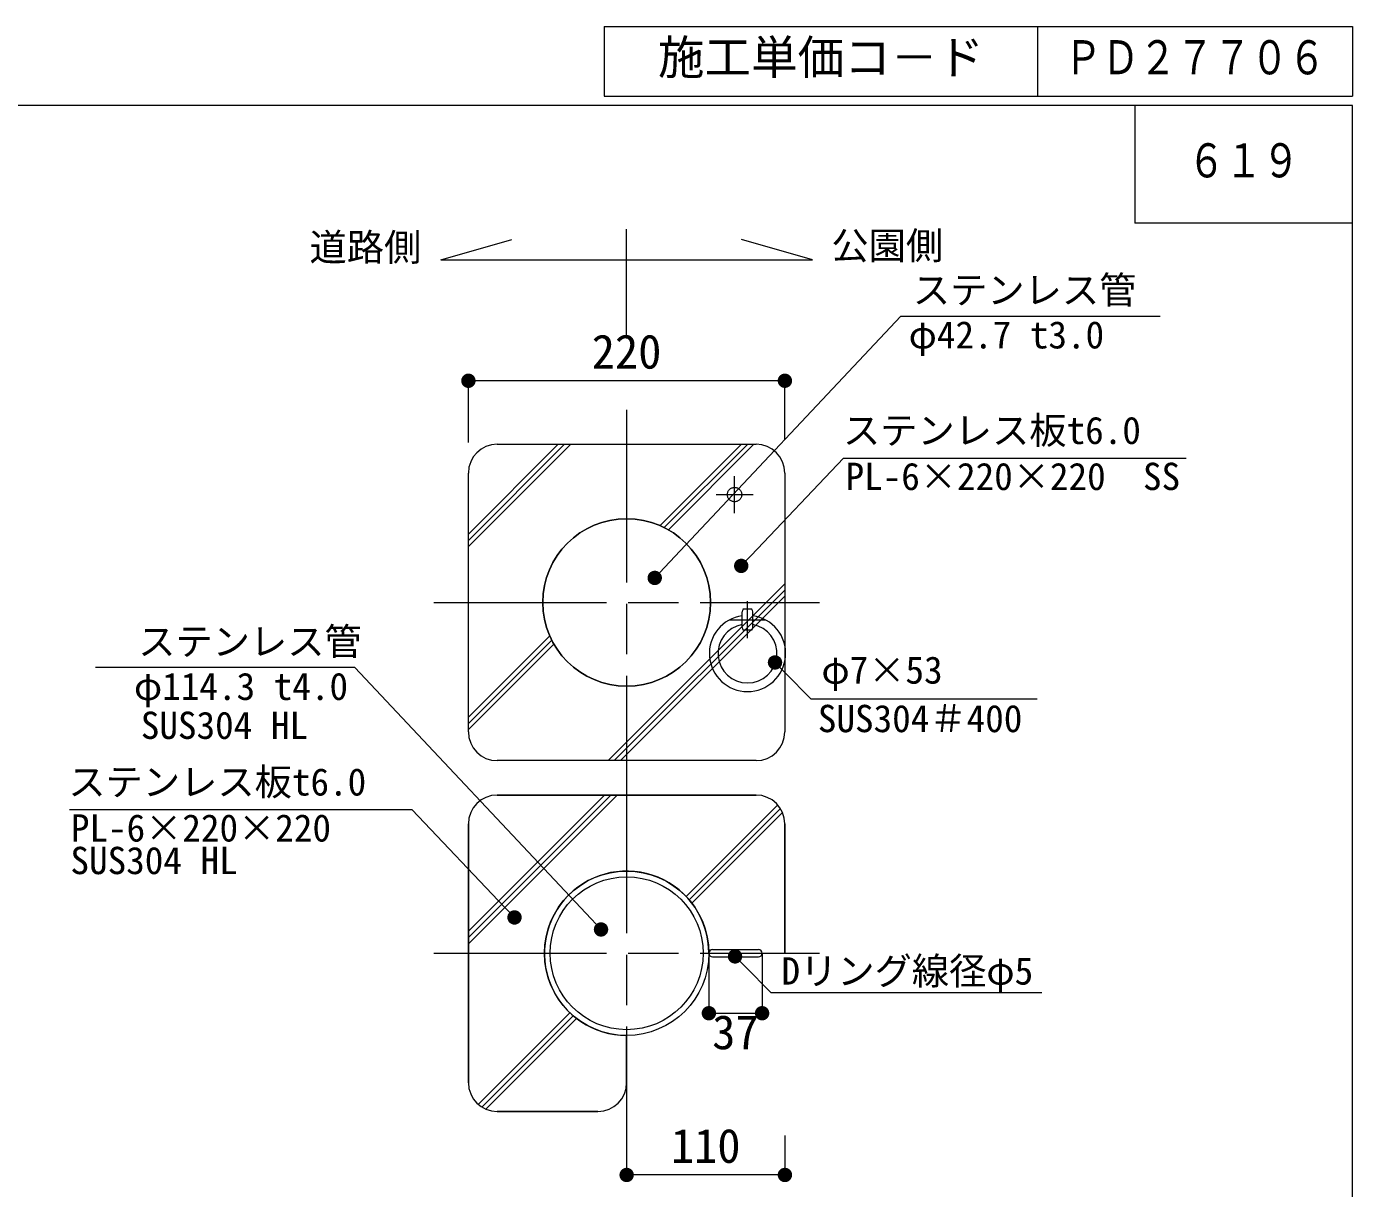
# Model space of a CAD drawing. Units: millimetres on the paper, with parts at other scales. Extents: x 12 to 286, y 10 to 196.
# Drawn here: x 193.3 to 285.5, y 115.7 to 196.5 of the extents above; entities that cross this region are included whole.
import ezdxf
from ezdxf.enums import TextEntityAlignment as Align

# ---------------------------------------------------------------- set-up
doc = ezdxf.new("R2010")
doc.units = ezdxf.units.MM
for name, pattern in [('CHAIN', [18.5, 12, -1.5, 3.5, -1.5]), ('DASHED_SPACED', [12, 6, -6]), ('USER1', [200, 125, -25, 25, -25])]:
    doc.linetypes.add(name, pattern=pattern)
for name, color, linetype, lineweight in [('0_2', 1, 'Continuous', 13), ('C', 1, 'CHAIN', 18), ('H', 6, 'DASHED_SPACED', 5), ('K', 7, 'Continuous', 18), ('K-1', 2, 'Continuous', 15), ('K-2', 7, 'Continuous', 13), ('ハッチ', 4, 'Continuous', 13), ('寸法', 1, 'Continuous', 13), ('本体', 7, 'Continuous', 13)]:
    doc.layers.add(name, color=color, linetype=linetype, lineweight=lineweight)
doc.styles.add('ＭＳ ゴシック', font='')
doc.styles.get('ＭＳ ゴシック').set_extended_font_data('MS Gothic')

# ---------------------------------------------------------------- blocks, each defined once
blk = doc.blocks.new('filled_dot')
at = {"color": 0, "linetype": 'Continuous', "lineweight": -2, "const_width": 1.25}
blk.add_lwpolyline([(-0.625, 0, 1), (0.625, 0, 1)], format="xyb", close=True, dxfattribs=at)

msp = doc.modelspace()

# ---------------------------------------------------------------- linework, layer by layer
at = {"layer": '0_2'}
for p, q in [((240.762, 132.042), (240.762, 127.872)), ((244.462, 132.042), (244.462, 127.872)), ((240.762, 127.872), (244.462, 127.872)), ((235.047, 119.36), (235.047, 116.625)), ((246.047, 119.36), (246.047, 116.625)), ((246.047, 116.625), (235.047, 116.625))]:
    msp.add_line(p, q, dxfattribs=at)
at = {"layer": 'C'}
for p, q in [((235.047, 169.836), (235.047, 143.043)), ((242.547, 162.656), (242.547, 165.222)), ((241.264, 163.939), (243.83, 163.939)), ((221.65, 156.439), (248.443, 156.439)), ((243.447, 153.956), (243.447, 156.522)), ((242.164, 155.239), (244.73, 155.239)), ((235.047, 145.439), (235.047, 118.646)), ((221.65, 132.043), (248.443, 132.043))]:
    msp.add_line(p, q, dxfattribs=at)
at = {"layer": 'H'}
msp.add_circle((242.547, 163.939), 0.5, dxfattribs=at)
at = {"layer": 'K'}
for radius in [5.715, 5.315]:
    msp.add_circle((235.047, 132.043), radius, dxfattribs=at)
at = {"layer": 'K-1'}
for p, q in [((226.047, 167.439), (244.047, 167.439)), ((224.047, 147.439), (224.047, 165.439)), ((246.047, 165.439), (246.047, 147.439)), ((246.047, 157.039), (246.047, 156.439)), ((244.047, 145.439), (226.047, 145.439)), ((226.047, 143.043), (244.047, 143.043)), ((224.047, 123.043), (224.047, 141.043)), ((246.047, 141.043), (246.047, 132.643)), ((244.462, 132.043), (246.047, 132.043)), ((246.047, 132.643), (246.047, 132.043)), ((235.047, 126.328), (235.047, 123.043)), ((233.047, 121.043), (226.047, 121.043))]:
    msp.add_line(p, q, dxfattribs=at)
msp.add_circle((235.047, 156.439), 5.825, dxfattribs=at)
for centre, start, end in [((226.047, 165.439), 90, 180), ((244.047, 165.439), 0, 90), ((226.047, 147.439), 180, 270), ((244.047, 147.439), 270, 0), ((226.047, 141.043), 90, 180), ((244.047, 141.043), 0, 90), ((226.047, 123.043), 180, 270), ((233.047, 123.043), 270, 0)]:
    msp.add_arc(centre, 2, start, end, dxfattribs=at)
at = {"layer": 'K-2'}
for p, q in [((243.08, 154.694), (243.08, 155.785)), ((243.759, 155.966), (243.134, 155.966)), ((243.813, 154.694), (243.813, 155.785)), ((243.759, 154.512), (243.134, 154.512)), ((241.012, 132.293), (244.212, 132.293)), ((241.012, 131.793), (244.212, 131.793))]:
    msp.add_line(p, q, dxfattribs=at)
for centre, radius, start, end in [((243.416, 155.785), 0.335, 147.13278, 180), ((243.478, 155.785), 0.335, 0, 32.86722), ((243.447, 152.889), 2.65, 97.94176, 82.05824), ((243.447, 152.889), 2.05, 100.28854, 79.71146), ((243.416, 154.694), 0.335, 180, 212.86722), ((243.478, 154.694), 0.335, 327.13278, 0), ((241.012, 132.043), 0.25, 90, 270), ((244.212, 132.043), 0.25, 270, 90)]:
    msp.add_arc(centre, radius, start, end, dxfattribs=at)
at = {"layer": 'ハッチ'}
for p, q in [((224.047, 161.19), (230.296, 167.439)), ((224.047, 161.19), (230.296, 167.439)), ((224.047, 160.755), (230.731, 167.439)), ((224.047, 161.19), (230.296, 167.439)), ((224.047, 160.755), (230.731, 167.439)), ((224.047, 160.32), (231.166, 167.439)), ((226.047, 167.439), (244.047, 167.439)), ((237.367, 161.782), (243.024, 167.439)), ((237.367, 161.782), (243.024, 167.439)), ((237.367, 161.782), (243.024, 167.439)), ((237.663, 161.643), (243.459, 167.439)), ((237.663, 161.643), (243.459, 167.439)), ((237.946, 161.491), (243.894, 167.439)), ((224.047, 147.439), (224.047, 165.439)), ((246.047, 165.439), (246.047, 147.439)), ((233.752, 145.439), (246.047, 157.734)), ((233.752, 145.439), (246.047, 157.734)), ((233.752, 145.439), (246.047, 157.734)), ((234.187, 145.439), (246.047, 157.299)), ((234.187, 145.439), (246.047, 157.299)), ((234.622, 145.439), (246.047, 156.864)), ((224.047, 148.462), (229.704, 154.119)), ((224.047, 148.462), (229.704, 154.119)), ((224.047, 148.462), (229.704, 154.119)), ((224.047, 148.027), (229.842, 153.823)), ((224.047, 148.027), (229.842, 153.823)), ((224.047, 147.592), (229.994, 153.54)), ((244.047, 145.439), (226.047, 145.439)), ((224.047, 133.577), (233.512, 143.043)), ((224.047, 133.577), (233.512, 143.043)), ((224.047, 133.142), (233.947, 143.043)), ((224.047, 133.577), (233.512, 143.043)), ((224.047, 133.142), (233.947, 143.043)), ((224.047, 132.707), (234.382, 143.043)), ((244.047, 143.043), (226.047, 143.043)), ((239.183, 135.986), (245.554, 142.357)), ((239.183, 135.986), (245.554, 142.357)), ((239.183, 135.986), (245.554, 142.357)), ((239.39, 135.757), (245.74, 142.107)), ((239.39, 135.757), (245.74, 142.107)), ((224.047, 141.043), (224.047, 123.043)), ((239.584, 135.517), (245.889, 141.821)), ((246.047, 132.041), (246.047, 141.043)), ((240.762, 132.042), (246.047, 132.041)), ((224.732, 121.535), (231.103, 127.906)), ((224.732, 121.535), (231.103, 127.906)), ((224.732, 121.535), (231.103, 127.906)), ((224.982, 121.35), (231.332, 127.7)), ((224.982, 121.35), (231.332, 127.7)), ((225.268, 121.2), (231.572, 127.505)), ((235.047, 123.043), (235.047, 126.328)), ((226.047, 121.043), (233.047, 121.043))]:
    msp.add_line(p, q, dxfattribs=at)
for centre, radius, start, end in [((226.047, 165.439), 2, 90, 180), ((244.047, 165.439), 2, 0, 90), ((235.047, 156.439), 5.825, 0, 180), ((235.047, 156.439), 5.825, 180, 0), ((226.047, 147.439), 2, 180, 270), ((244.047, 147.439), 2, 270, 0), ((226.047, 141.043), 2, 90, 180), ((244.047, 141.043), 2, 0, 90), ((235.047, 132.043), 5.715, 359.9928, 269.99999), ((226.047, 123.043), 2, 180, 270), ((233.047, 123.043), 2, 270, 0)]:
    msp.add_arc(centre, radius, start, end, dxfattribs=at)
at = {"layer": '寸法', "color": 7}
for p, q in [((233.489, 196.49), (285.5, 196.49)), ((233.489, 196.49), (233.489, 191.652)), ((263.609, 196.49), (263.609, 191.652)), ((285.5, 196.49), (285.5, 191.652)), ((233.489, 191.652), (285.5, 191.652)), ((270.365, 191.004), (270.365, 182.804)), ((285.5, 182.804), (270.365, 182.804))]:
    msp.add_line(p, q, dxfattribs=at)
at = {"layer": '寸法', "color": 6}
for p, q in [((285.5, 191.004), (11.687, 191.004)), ((285.5, 9.822), (285.5, 191.004))]:
    msp.add_line(p, q, dxfattribs=at)
at = {"layer": '寸法', "color": 3}
for p, q in [((222.136, 180.257), (227.06, 181.673)), ((247.957, 180.257), (243.033, 181.673)), ((222.136, 180.257), (247.957, 180.257))]:
    msp.add_line(p, q, dxfattribs=at)
at = {"layer": '寸法', "color": 3, "linetype": 'USER1'}
msp.add_line((235.047, 174.826), (235.047, 182.387), dxfattribs=at)
at = {"layer": '寸法'}
for p, q in [((237.683, 158.873), (254.1, 176.35)), ((254.1, 176.35), (272.135, 176.35)), ((243.699, 159.705), (250.116, 166.472)), ((250.116, 166.472), (273.94, 166.472)), ((243.011, 158.98), (243.699, 159.705)), ((236.999, 158.144), (237.683, 158.873)), ((245.359, 152.266), (246.061, 151.554)), ((216.164, 151.904), (198.129, 151.904)), ((232.58, 134.427), (216.164, 151.904)), ((246.061, 151.554), (247.846, 149.745)), ((247.846, 149.745), (263.589, 149.745)), ((220.147, 142.025), (196.324, 142.025)), ((226.564, 135.259), (220.147, 142.025)), ((227.252, 134.533), (226.564, 135.259)), ((233.265, 133.698), (232.58, 134.427)), ((242.581, 131.823), (243.283, 131.111)), ((243.283, 131.111), (245.068, 129.303)), ((245.068, 129.303), (263.895, 129.303))]:
    msp.add_line(p, q, dxfattribs=at)
at = {"layer": '寸法', "lineweight": 18}
for p, q in [((243.011, 158.98), (243.018, 158.987)), ((236.999, 158.144), (237.005, 158.152)), ((245.359, 152.266), (245.366, 152.259)), ((227.252, 134.533), (227.245, 134.541)), ((233.265, 133.698), (233.258, 133.705)), ((242.581, 131.823), (242.588, 131.816))]:
    msp.add_line(p, q, dxfattribs=at)
at = {"layer": '本体', "color": 1}
for p, q in [((246.047, 171.855), (224.047, 171.855)), ((224.047, 167.572), (224.047, 171.855)), ((246.047, 167.799), (246.047, 171.855))]:
    msp.add_line(p, q, dxfattribs=at)

# ---------------------------------------------------------------- block references
at = {"layer": '0_2', "xscale": 0.4, "yscale": 0.4}
for p in [(240.762, 127.872), (235.047, 116.625)]:
    msp.add_blockref('filled_dot', p, dxfattribs=at)
at = {"layer": '0_2', "xscale": 0.4, "yscale": 0.4, "rotation": 180}
for p in [(244.462, 127.872), (246.047, 116.625)]:
    msp.add_blockref('filled_dot', p, dxfattribs=at)
at = {"layer": '寸法', "lineweight": 18, "xscale": 0.4, "yscale": 0.4}
for p, rotation in [((243.011, 158.98), 46.5), ((236.999, 158.144), 46.8), ((245.359, 152.266), 314.6), ((227.252, 134.533), 133.5), ((233.265, 133.698), 133.2), ((242.581, 131.823), 314.6)]:
    msp.add_blockref('filled_dot', p, dxfattribs=dict(at, rotation=rotation))
at = {"layer": '本体', "color": 1, "xscale": 0.4, "yscale": 0.4}
msp.add_blockref('filled_dot', (224.047, 171.855), dxfattribs=at)
at = {"layer": '本体', "color": 1, "xscale": 0.4, "yscale": 0.4, "rotation": 180}
msp.add_blockref('filled_dot', (246.047, 171.855), dxfattribs=at)

# ---------------------------------------------------------------- texts
at = {"layer": '0_2', "style": 'ＭＳ ゴシック'}
for s, p in [('37', (240.993, 124.656)), ('110', (238.118, 116.756))]:
    msp.add_text(s, height=2.374, dxfattribs=at).set_placement(p, align=Align.BOTTOM_LEFT)
at = {"layer": '寸法', "color": 7, "style": 'ＭＳ ゴシック'}
msp.add_text('施工単価コ－ド', height=2.374, dxfattribs=at).set_placement((237.218, 192.452), align=Align.BOTTOM_LEFT)
at = {"layer": '寸法', "color": 7, "style": 'ＭＳ ゴシック', "width": 0.8}
for s, p in [('ＰＤ２７７０６', (265.489, 192.452)), ('６１９', (274.048, 185.285))]:
    msp.add_text(s, height=2.374, dxfattribs=at).set_placement(p, align=Align.BOTTOM_LEFT)
at = {"layer": '寸法', "color": 3, "style": 'ＭＳ ゴシック'}
for s, p in [('道路側', (213.004, 179.623)), ('公園側', (249.279, 179.736)), ('ステンレス管', (254.938, 176.65)), ('φ42.7 t3.0', (254.647, 173.532)), ('ステンレス板t6.0', (250.084, 166.886)), ('PL-6×220×220\u3000SS', (250.26, 163.686)), ('ステンレス管', (201.09, 152.204)), ('φ7×53', (248.586, 150.222)), ('φ114.3 t4.0', (200.799, 149.086)), ('SUS304＃400', (248.336, 146.849)), ('SUS304 HL', (201.273, 146.378)), ('ステンレス板t6.0', (196.236, 142.44)), ('PL-6×220×220', (196.412, 139.24)), ('SUS304 HL', (196.383, 136.977)), ('Dリング線径φ5', (245.808, 129.293))]:
    msp.add_text(s, height=1.899, dxfattribs=at).set_placement(p, align=Align.BOTTOM_LEFT)
at = {"layer": '本体', "color": 1, "style": 'ＭＳ ゴシック'}
msp.add_text('220', height=2.374, dxfattribs=at).set_placement((232.618, 171.987), align=Align.BOTTOM_LEFT)

doc.saveas('drawing.dxf')
